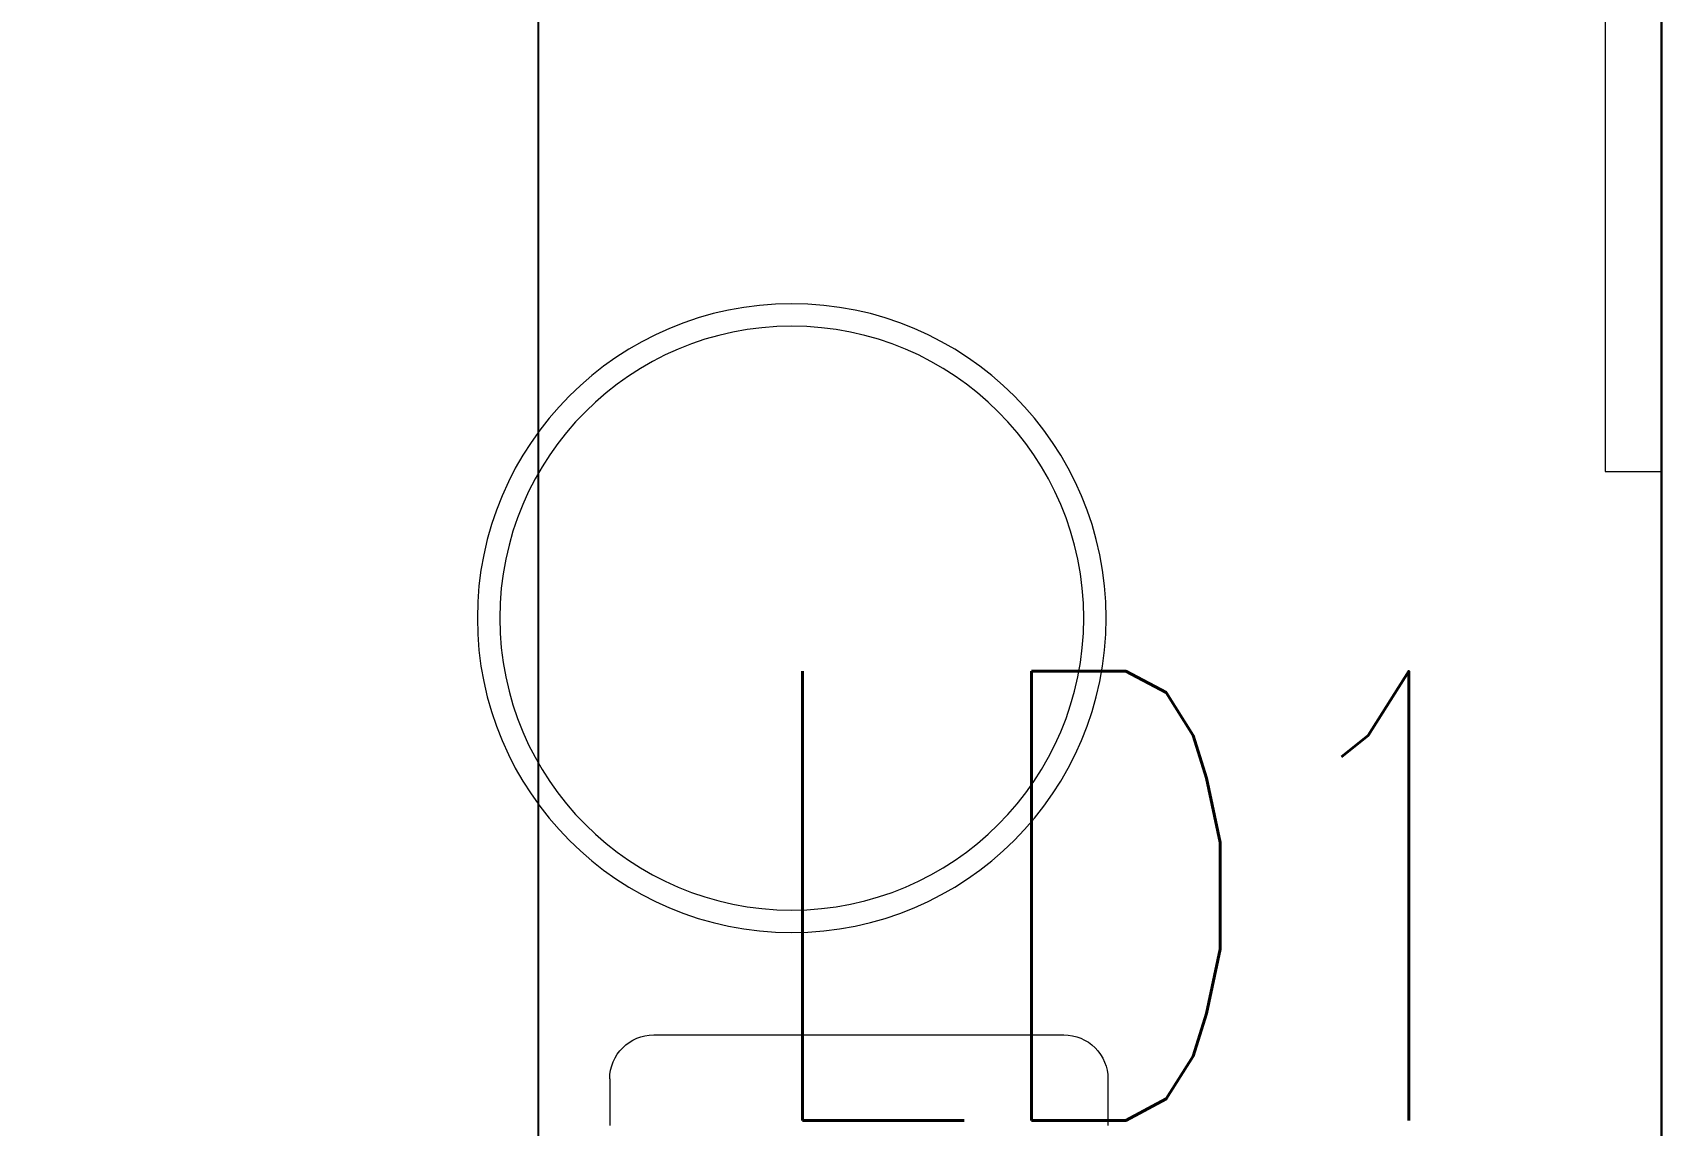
# Model space of a CAD drawing. Extents: x -12260 to 184725, y -29287 to 19916.
# Drawn here: x 23151 to 23876, y -11628 to -11141 of the extents above; entities that cross this region are included whole.
import ezdxf
from ezdxf.enums import TextEntityAlignment as Align

# ---------------------------------------------------------------- set-up
doc = ezdxf.new("R2010")
doc.units = 0
doc.header["$LTSCALE"] = 0.25
doc.linetypes.add('DASHDOT', pattern=[25.4, 12.7, -6.35, 0, -6.35])
doc.layers.add('01-First Floor-FUR$0$FALSE CEILING', color=251, linetype='Continuous')
doc.layers.add('01-First Floor-FUR$0$X-WHITE glass', color=255, linetype='Continuous')
for name, color, linetype, lineweight in [('01-First Floor-FUR$0$LOADING', 253, 'Continuous', 5), ('E-LITE-CIRC-NUMB', 6, 'Continuous', 25), ('E-LITE-CLNG', 150, 'Continuous', 35), ('E-LITE-CLNG-CNDT', 6, 'DASHDOT', 35), ('E-LITE-CTRL', 6, 'Continuous', 25), ('E-LITE-IDEN', 6, 'Continuous', 25)]:
    doc.layers.add(name, color=color, linetype=linetype, lineweight=lineweight)
doc.styles.add('DC_SIMPLEX', font='SIMPLEX.shx', dxfattribs={"width": 0.7})

# ---------------------------------------------------------------- blocks, each defined once
blk = doc.blocks.new('*U227')
at = {"layer": 'E-LITE-CIRC-NUMB', "style": 'DC_SIMPLEX', "width": 0.7, "flags": 8}
blk.add_attdef('CIRCUIT', text='', height=200, rotation=0, dxfattribs=at).set_placement((-473.9, 300), align=Align.RIGHT)
at = {"layer": 'E-LITE-CTRL', "style": 'DC_SIMPLEX', "width": 0.7, "flags": 8}
blk.add_attdef('CONTROL', (1118.9, -935), '', height=200, rotation=360, dxfattribs=at)
at = {"layer": 'E-LITE-IDEN', "style": 'DC_SIMPLEX', "width": 0.7, "flags": 8}
blk.add_attdef('TYPE', (460.41, 457.65), '', height=200, rotation=360, dxfattribs=at)
blk = doc.blocks.new('01-First Floor-FUR$0$WM00001-P')
at = {"layer": '01-First Floor-FUR$0$LOADING'}
for radius in [0.14, 0.13]:
    blk.add_circle((0, 0), radius, dxfattribs=at)
blk = doc.blocks.new('01-First Floor-FUR$0$GF21018-P')
at = {"color": 0}
for p, q in [((-0.2806, 0.34221), (-0.25983, 0.34221)), ((-0.30021, 0.32259), (-0.30021, 0.14)), ((-0.2806, 0.12039), (-0.25983, 0.12039))]:
    blk.add_line(p, q, dxfattribs=at)
for centre, start, end in [((-0.2806, 0.32259), 90, 180), ((-0.2806, 0.14), 180, 270)]:
    blk.add_arc(centre, 0.01962, start, end, dxfattribs=at)
blk = doc.blocks.new('01-First Floor-FUR')
at = {"layer": '01-First Floor-FUR$0$FALSE CEILING', "linetype": 'Continuous'}
blk.add_line((23376, -12830), (23376, -8830), dxfattribs=at)
at = {"layer": '01-First Floor-FUR$0$FALSE CEILING'}
blk.add_lwpolyline([(20376, -8830), (23876, -8830), (23876, -10710), (23876, -10710), (23876, -12830), (20376, -12830), (20376, -8830)], dxfattribs=at)
at = {"layer": '01-First Floor-FUR$0$LOADING'}
blk.add_lwpolyline([(23876, -10830.59), (23851, -10830.59), (23851, -11336.59), (23876, -11336.59), (23876, -10830.59)], dxfattribs=at)
at = {"layer": '01-First Floor-FUR$0$X-WHITE glass', "color": 253, "lineweight": 30, "ltscale": 6, "true_color": 0x9898cc}
blk.add_line((23876, -10660), (23876, -12830), dxfattribs=at)
at = {"layer": '01-First Floor-FUR$0$LOADING', "extrusion": (-2.25644e-18, -2.24019e-05, -1), "xscale": 1000, "yscale": 1000, "zscale": 1000, "rotation": 270}
blk.add_blockref('01-First Floor-FUR$0$WM00001-P', (-23488.78, -11401.87, 0.38), dxfattribs=at)
at = {"layer": '01-First Floor-FUR$0$LOADING', "extrusion": (7.77426e-06, 2.24021e-05, 1), "xscale": -1000, "yscale": 1000, "zscale": 1000, "rotation": 90.00141075505213}
blk.add_blockref('01-First Floor-FUR$0$GF21018-P', (23749.95, -11887.63, -0.2), dxfattribs=at)

msp = doc.modelspace()

# ---------------------------------------------------------------- block references
at = {"layer": 'E-LITE-CLNG'}
ref = msp.add_blockref('*U227', (23076, -11930, -0.1), dxfattribs=dict(at, xscale=-1))
ref.add_attrib('TYPE', 'LD1', (23469.49, -11625.51, -0.1), dxfattribs={"layer": 'E-LITE-IDEN', "height": 200, "rotation": 0, "style": 'DC_SIMPLEX', "width": 0.7, "flags": 8})
at = {"layer": 'E-LITE-CLNG-CNDT'}
msp.add_blockref('01-First Floor-FUR', (0, 0), dxfattribs=at)

doc.saveas('drawing.dxf')
